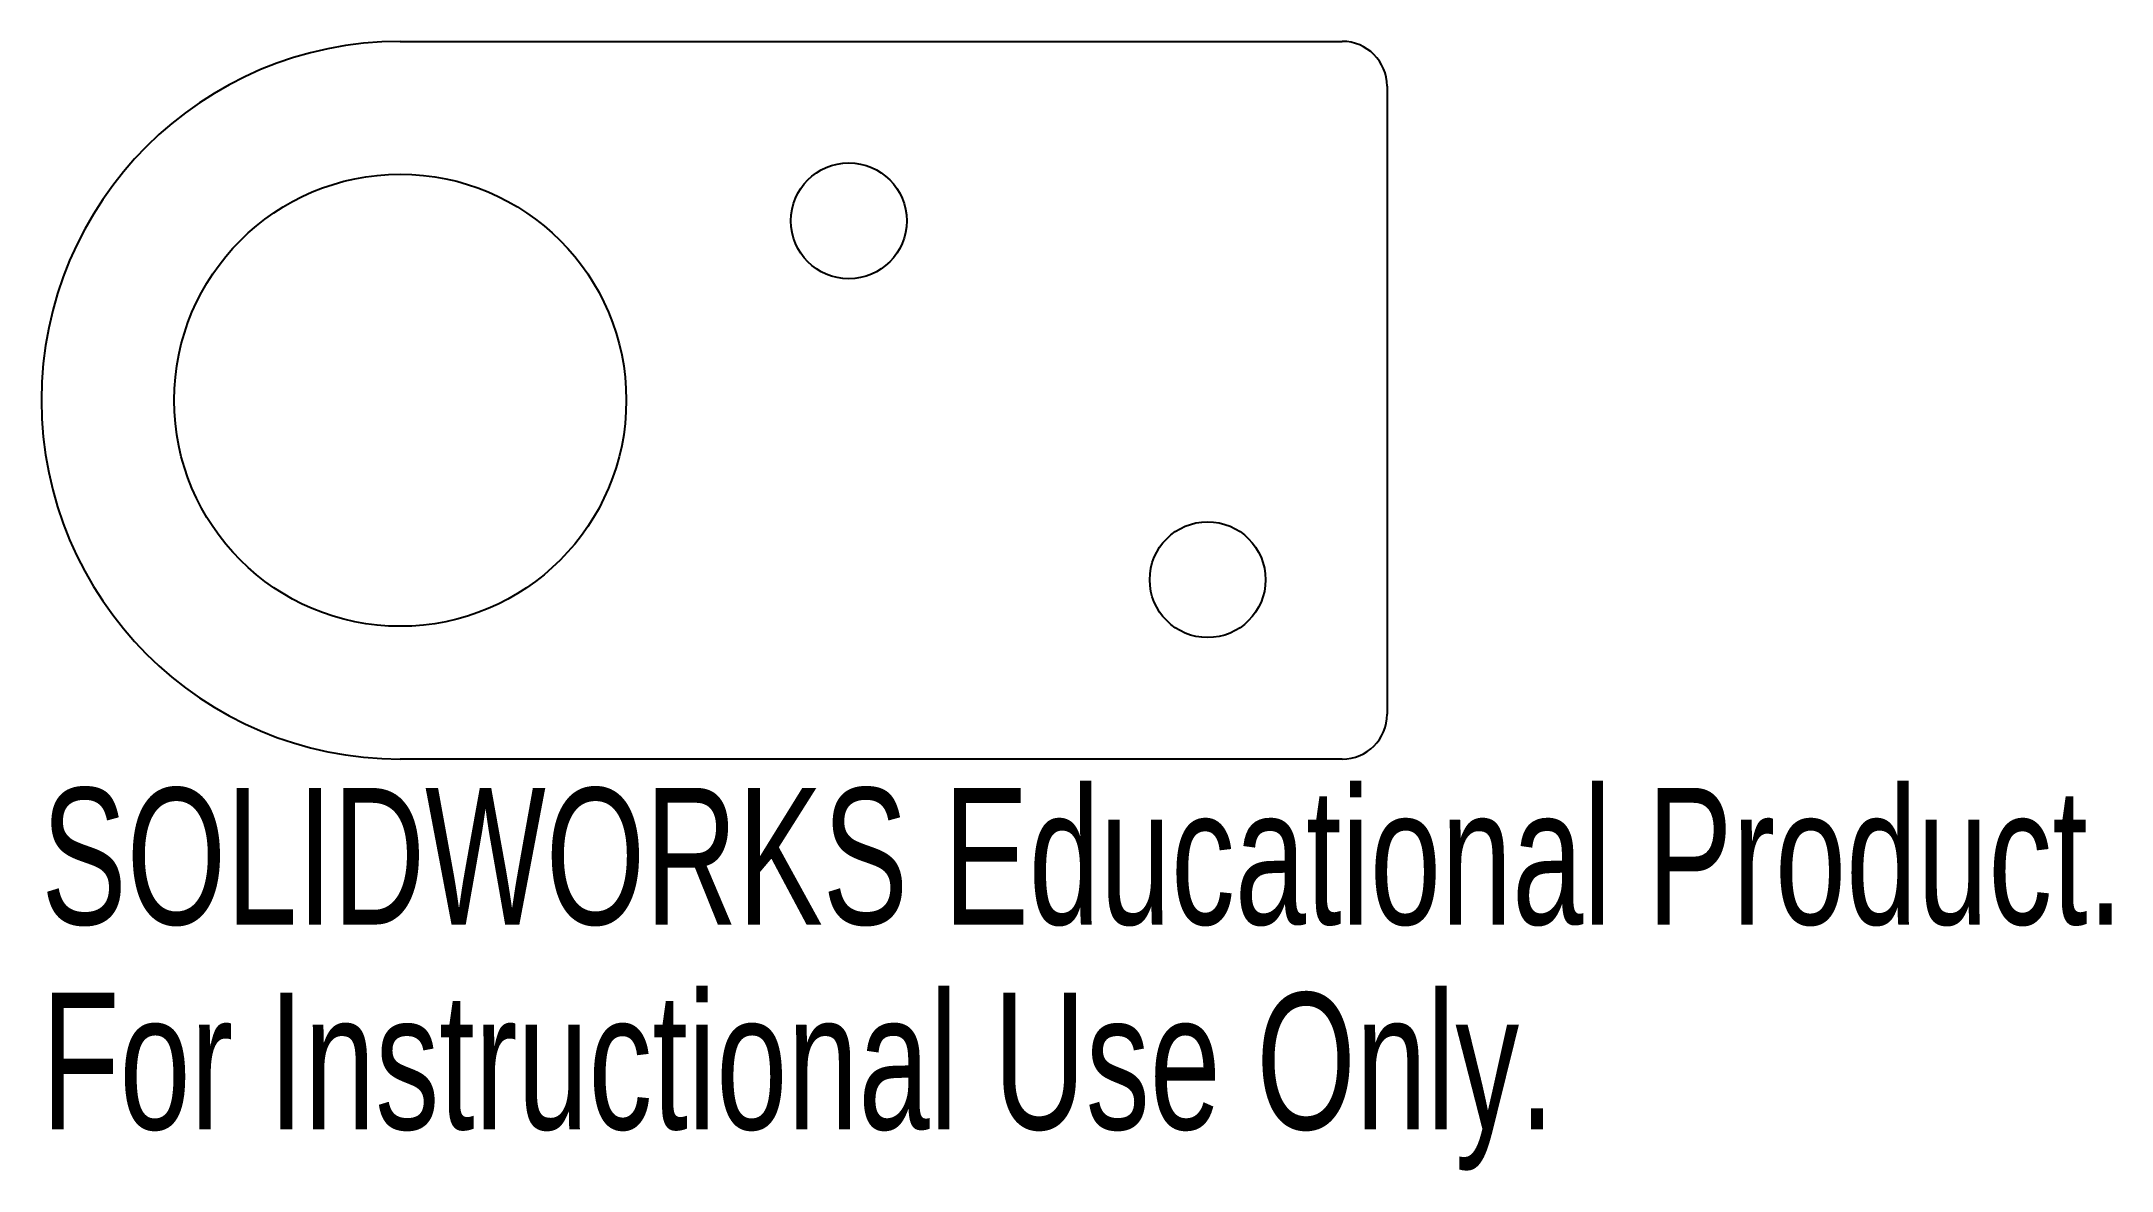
# Model space of a CAD drawing. Header units: millimetres. Extents: x -139.7 to -66.4, y -27.3 to 12.7.
import ezdxf

# ---------------------------------------------------------------- set-up
doc = ezdxf.new("R2010")
doc.units = ezdxf.units.MM
doc.styles.add('SLDTEXTSTYLE0', font='TXT', dxfattribs={"width": 0.7})

msp = doc.modelspace()

# ---------------------------------------------------------------- linework, layer by layer
at = {"color": 7, "linetype": 'Continuous', "lineweight": 25}
for p, q in [((-127, 12.7), (-93.662, 12.7)), ((-92.075, 11.113), (-92.075, -11.113)), ((-93.662, -12.7), (-127, -12.7))]:
    msp.add_line(p, q, dxfattribs=at)
for centre, radius in [((-111.125, 6.35), 2.05), ((-127, 0), 8), ((-98.425, -6.35), 2.05)]:
    msp.add_circle(centre, radius, dxfattribs=at)
for centre, radius, start, end in [((-127, 0), 12.7, 90, 270), ((-93.662, 11.113), 1.588, 0, 90), ((-93.662, -11.113), 1.588, 270, 0)]:
    msp.add_arc(centre, radius, start, end, dxfattribs=at)

# ---------------------------------------------------------------- texts
at = {"color": 7, "linetype": 'Continuous', "char_height": 4.83362, "attachment_point": 1, "style": 'SLDTEXTSTYLE0'}
for s, insert in [('SOLIDWORKS Educational Product.', (-139.7, -13.72)), ('For Instructional Use Only.', (-139.7, -20.97))]:
    msp.add_mtext(s, dxfattribs=dict(at, insert=insert))

doc.saveas('drawing.dxf')
